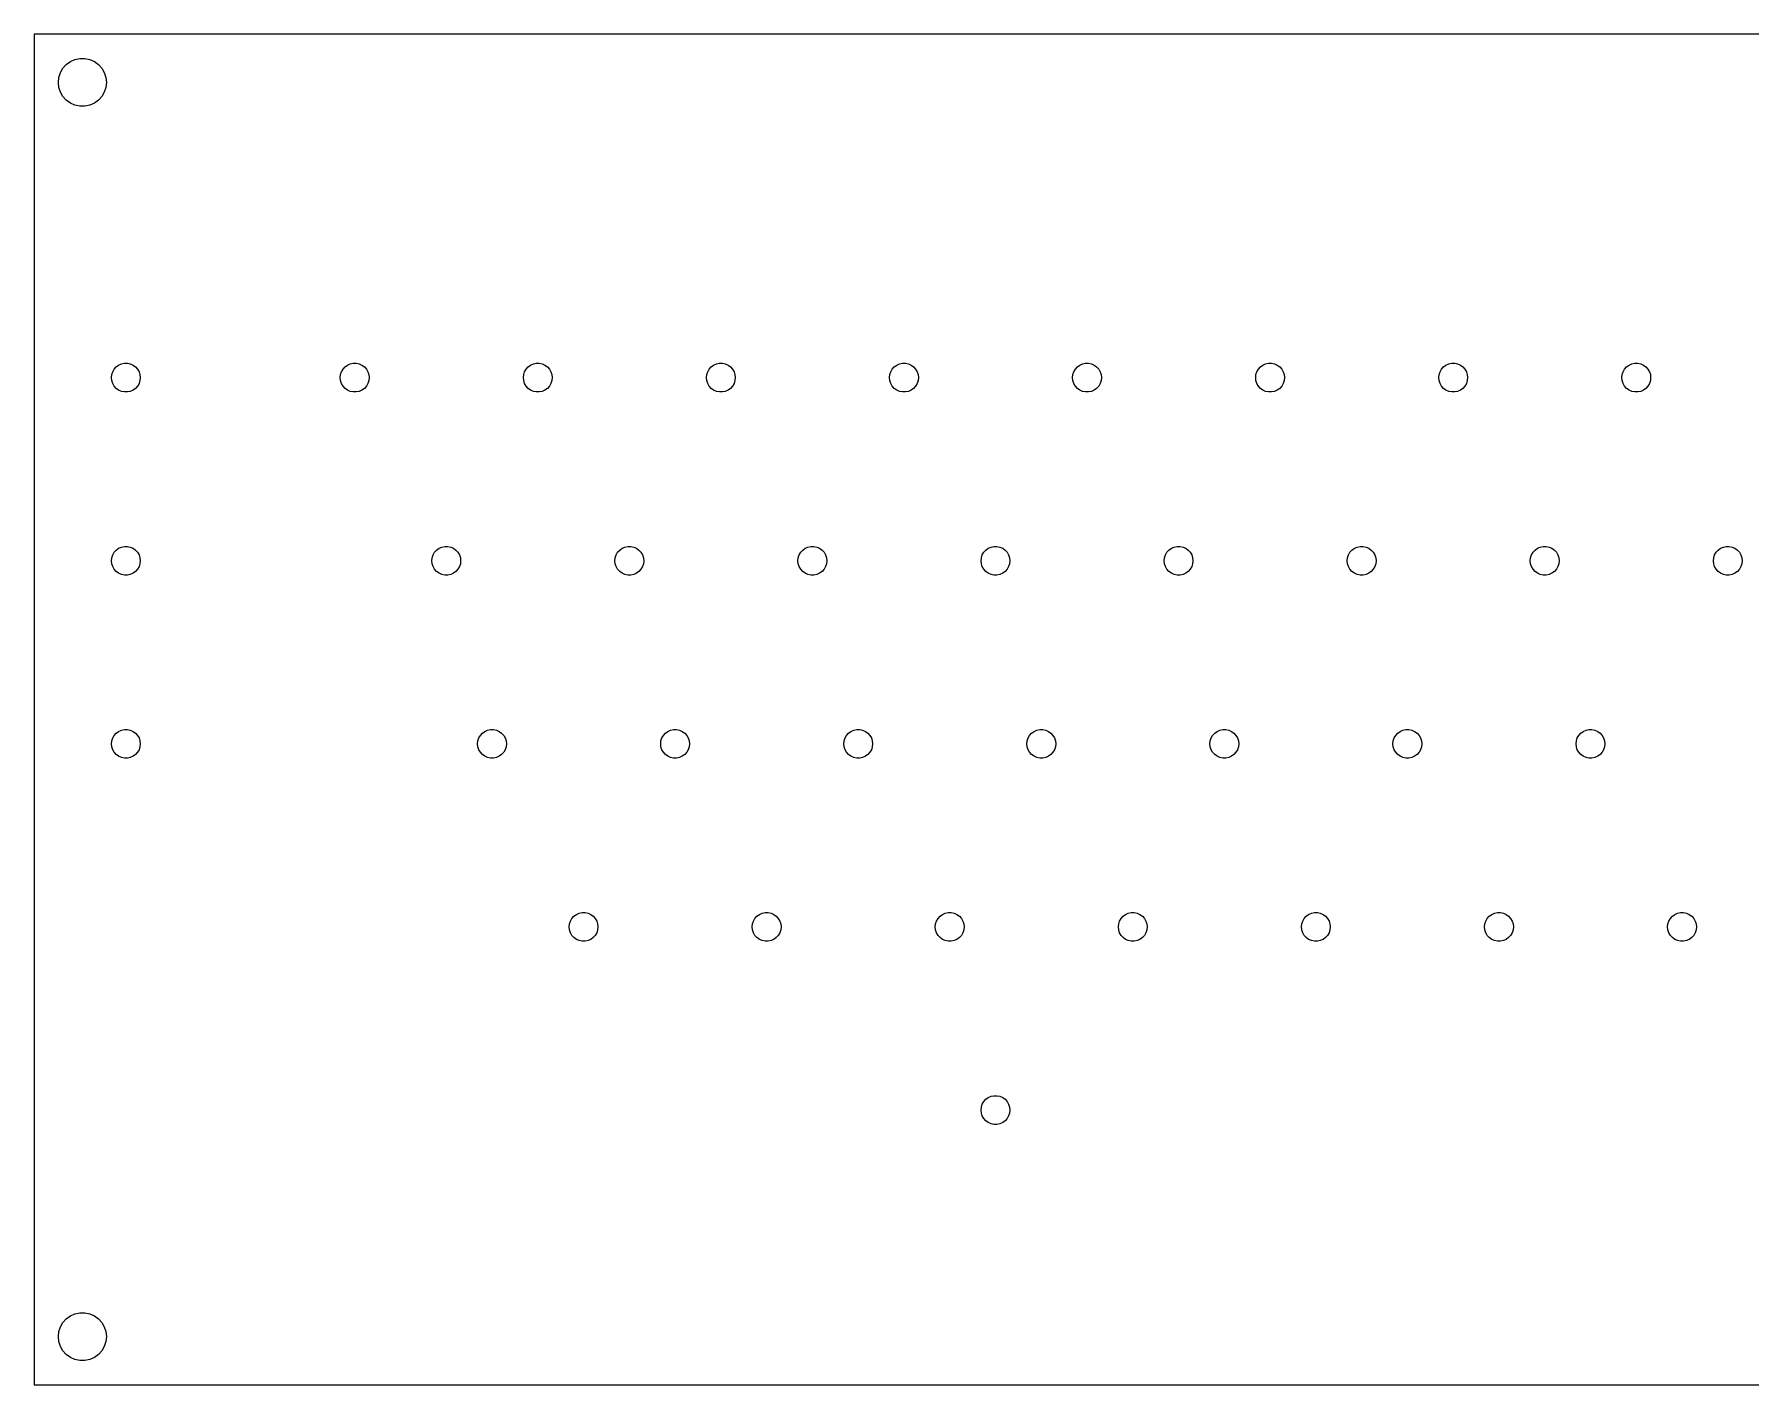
# Model space of a CAD drawing. Header units: metres. Extents: x 0 to 357, y 0 to 140.
# Drawn here: x 0 to 178.6, y 0 to 140.5 of the extents above; entities that cross this region are included whole.
import ezdxf

# ---------------------------------------------------------------- set-up
doc = ezdxf.new("R2010")
doc.units = ezdxf.units.M

msp = doc.modelspace()

# ---------------------------------------------------------------- linework, layer by layer
for p, q in [((357.188, 140.494), (0, 140.494)), ((0, 140.494), (0, 0)), ((3.32713, 137.352), (3.74995, 137.659)), ((3.74995, 137.659), (4.22742, 137.871)), ((4.22742, 137.871), (4.73863, 137.98)), ((4.73863, 137.98), (5.26128, 137.98)), ((5.26128, 137.98), (5.77251, 137.871)), ((5.77251, 137.871), (6.24995, 137.659)), ((6.24995, 137.659), (6.67279, 137.352)), ((2.49995, 135.494), (2.5546, 136.014)), ((2.5546, 136.014), (2.71609, 136.511)), ((2.71609, 136.511), (2.97742, 136.963)), ((2.97742, 136.963), (3.32713, 137.352)), ((6.67279, 137.352), (7.02251, 136.963)), ((7.02251, 136.963), (7.28383, 136.511)), ((7.28383, 136.511), (7.44533, 136.014)), ((7.44533, 136.014), (7.49995, 135.494)), ((2.5546, 134.974), (2.49995, 135.494)), ((2.71609, 134.477), (2.5546, 134.974)), ((2.97742, 134.024), (2.71609, 134.477)), ((3.32713, 133.636), (2.97742, 134.024)), ((7.02251, 134.024), (6.67279, 133.636)), ((7.28383, 134.477), (7.02251, 134.024)), ((7.44533, 134.974), (7.28383, 134.477)), ((7.49995, 135.494), (7.44533, 134.974)), ((3.74995, 133.329), (3.32713, 133.636)), ((4.22742, 133.116), (3.74995, 133.329)), ((4.73863, 133.007), (4.22742, 133.116)), ((5.26128, 133.007), (4.73863, 133.007)), ((5.77251, 133.116), (5.26128, 133.007)), ((6.24995, 133.329), (5.77251, 133.116)), ((6.67279, 133.636), (6.24995, 133.329)), ((8.05774, 105.087), (8.15465, 105.385)), ((8.15465, 105.385), (8.31143, 105.657)), ((8.31143, 105.657), (8.52126, 105.89)), ((8.52126, 105.89), (8.77496, 106.074)), ((8.77496, 106.074), (9.06143, 106.202)), ((9.06143, 106.202), (9.36816, 106.267)), ((9.36816, 106.267), (9.68175, 106.267)), ((9.68175, 106.267), (9.98848, 106.202)), ((9.98848, 106.202), (10.275, 106.074)), ((10.275, 106.074), (10.5287, 105.89)), ((10.5287, 105.89), (10.7385, 105.657)), ((10.7385, 105.657), (10.8953, 105.385)), ((10.8953, 105.385), (10.9922, 105.087)), ((31.8702, 105.087), (31.9671, 105.385)), ((31.9671, 105.385), (32.1239, 105.657)), ((32.1239, 105.657), (32.3338, 105.89)), ((32.3338, 105.89), (32.5875, 106.074)), ((32.5875, 106.074), (32.8739, 106.202)), ((32.8739, 106.202), (33.1807, 106.267)), ((33.1807, 106.267), (33.4942, 106.267)), ((33.4942, 106.267), (33.801, 106.202)), ((33.801, 106.202), (34.0875, 106.074)), ((34.0875, 106.074), (34.3412, 105.89)), ((34.3412, 105.89), (34.551, 105.657)), ((34.551, 105.657), (34.7078, 105.385)), ((34.7078, 105.385), (34.8047, 105.087)), ((50.9202, 105.087), (51.0171, 105.385)), ((51.0171, 105.385), (51.1739, 105.657)), ((51.1739, 105.657), (51.3838, 105.89)), ((51.3838, 105.89), (51.6375, 106.074)), ((51.6375, 106.074), (51.9239, 106.202)), ((51.9239, 106.202), (52.2307, 106.267)), ((52.2307, 106.267), (52.5443, 106.267)), ((52.5443, 106.267), (52.851, 106.202)), ((52.851, 106.202), (53.1375, 106.074)), ((53.1375, 106.074), (53.3912, 105.89)), ((53.3912, 105.89), (53.601, 105.657)), ((53.601, 105.657), (53.7578, 105.385)), ((53.7578, 105.385), (53.8547, 105.087)), ((69.9702, 105.087), (70.0671, 105.385)), ((70.0671, 105.385), (70.2239, 105.657)), ((70.2239, 105.657), (70.4338, 105.89)), ((70.4338, 105.89), (70.6875, 106.074)), ((70.6875, 106.074), (70.9739, 106.202)), ((70.9739, 106.202), (71.2807, 106.267)), ((71.2807, 106.267), (71.5943, 106.267)), ((71.5943, 106.267), (71.901, 106.202)), ((71.901, 106.202), (72.1875, 106.074)), ((72.1875, 106.074), (72.4412, 105.89)), ((72.4412, 105.89), (72.651, 105.657)), ((72.651, 105.657), (72.8078, 105.385)), ((72.8078, 105.385), (72.9047, 105.087)), ((89.0202, 105.087), (89.1171, 105.385)), ((89.1171, 105.385), (89.2739, 105.657)), ((89.2739, 105.657), (89.4838, 105.89)), ((89.4838, 105.89), (89.7375, 106.074)), ((89.7375, 106.074), (90.0239, 106.202)), ((90.0239, 106.202), (90.3307, 106.267)), ((90.3307, 106.267), (90.6443, 106.267)), ((90.6443, 106.267), (90.951, 106.202)), ((90.951, 106.202), (91.2375, 106.074)), ((91.2375, 106.074), (91.4911, 105.89)), ((91.4911, 105.89), (91.701, 105.657)), ((91.701, 105.657), (91.8578, 105.385)), ((91.8578, 105.385), (91.9547, 105.087)), ((108.07, 105.087), (108.167, 105.385)), ((108.167, 105.385), (108.324, 105.657)), ((108.324, 105.657), (108.534, 105.89)), ((108.534, 105.89), (108.787, 106.074)), ((108.787, 106.074), (109.074, 106.202)), ((109.074, 106.202), (109.381, 106.267)), ((109.381, 106.267), (109.694, 106.267)), ((109.694, 106.267), (110.001, 106.202)), ((110.001, 106.202), (110.287, 106.074)), ((110.287, 106.074), (110.541, 105.89)), ((110.541, 105.89), (110.751, 105.657)), ((110.751, 105.657), (110.908, 105.385)), ((110.908, 105.385), (111.005, 105.087)), ((127.12, 105.087), (127.217, 105.385)), ((127.217, 105.385), (127.374, 105.657)), ((127.374, 105.657), (127.584, 105.89)), ((127.584, 105.89), (127.837, 106.074)), ((127.837, 106.074), (128.124, 106.202)), ((128.124, 106.202), (128.431, 106.267)), ((128.431, 106.267), (128.744, 106.267)), ((128.744, 106.267), (129.051, 106.202)), ((129.051, 106.202), (129.337, 106.074)), ((129.337, 106.074), (129.591, 105.89)), ((129.591, 105.89), (129.801, 105.657)), ((129.801, 105.657), (129.958, 105.385)), ((129.958, 105.385), (130.055, 105.087)), ((146.17, 105.087), (146.267, 105.385)), ((146.267, 105.385), (146.424, 105.657)), ((146.424, 105.657), (146.634, 105.89)), ((146.634, 105.89), (146.887, 106.074)), ((146.887, 106.074), (147.174, 106.202)), ((147.174, 106.202), (147.481, 106.267)), ((147.481, 106.267), (147.794, 106.267)), ((147.794, 106.267), (148.101, 106.202)), ((148.101, 106.202), (148.387, 106.074)), ((148.387, 106.074), (148.641, 105.89)), ((148.641, 105.89), (148.851, 105.657)), ((148.851, 105.657), (149.008, 105.385)), ((149.008, 105.385), (149.105, 105.087)), ((165.22, 105.087), (165.317, 105.385)), ((165.317, 105.385), (165.474, 105.657)), ((165.474, 105.657), (165.684, 105.89)), ((165.684, 105.89), (165.937, 106.074)), ((165.937, 106.074), (166.224, 106.202)), ((166.224, 106.202), (166.531, 106.267)), ((166.531, 106.267), (166.844, 106.267)), ((166.844, 106.267), (167.151, 106.202)), ((167.151, 106.202), (167.437, 106.074)), ((167.437, 106.074), (167.691, 105.89)), ((167.691, 105.89), (167.901, 105.657)), ((167.901, 105.657), (168.058, 105.385)), ((168.058, 105.385), (168.155, 105.087)), ((8.02496, 104.775), (8.05774, 105.087)), ((8.05774, 104.463), (8.02496, 104.775)), ((8.15465, 104.165), (8.05774, 104.463)), ((8.31143, 103.893), (8.15465, 104.165)), ((8.52126, 103.66), (8.31143, 103.893)), ((8.77496, 103.476), (8.52126, 103.66)), ((10.5287, 103.66), (10.275, 103.476)), ((10.7385, 103.893), (10.5287, 103.66)), ((10.8953, 104.165), (10.7385, 103.893)), ((10.9922, 104.463), (10.8953, 104.165)), ((10.9922, 105.087), (11.025, 104.775)), ((11.025, 104.775), (10.9922, 104.463)), ((31.8375, 104.775), (31.8702, 105.087)), ((31.8702, 104.463), (31.8375, 104.775)), ((31.9671, 104.165), (31.8702, 104.463)), ((32.1239, 103.893), (31.9671, 104.165)), ((32.3338, 103.66), (32.1239, 103.893)), ((32.5875, 103.476), (32.3338, 103.66)), ((34.3412, 103.66), (34.0875, 103.476)), ((34.551, 103.893), (34.3412, 103.66)), ((34.7078, 104.165), (34.551, 103.893)), ((34.8047, 104.463), (34.7078, 104.165)), ((34.8047, 105.087), (34.8375, 104.775)), ((34.8375, 104.775), (34.8047, 104.463)), ((50.8875, 104.775), (50.9202, 105.087)), ((50.9202, 104.463), (50.8875, 104.775)), ((51.0171, 104.165), (50.9202, 104.463)), ((51.1739, 103.893), (51.0171, 104.165)), ((51.3838, 103.66), (51.1739, 103.893)), ((51.6375, 103.476), (51.3838, 103.66)), ((53.3912, 103.66), (53.1375, 103.476)), ((53.601, 103.893), (53.3912, 103.66)), ((53.7578, 104.165), (53.601, 103.893)), ((53.8547, 104.463), (53.7578, 104.165)), ((53.8547, 105.087), (53.8875, 104.775)), ((53.8875, 104.775), (53.8547, 104.463)), ((69.9375, 104.775), (69.9702, 105.087)), ((69.9702, 104.463), (69.9375, 104.775)), ((70.0671, 104.165), (69.9702, 104.463)), ((70.2239, 103.893), (70.0671, 104.165)), ((70.4338, 103.66), (70.2239, 103.893)), ((70.6875, 103.476), (70.4338, 103.66)), ((72.4412, 103.66), (72.1875, 103.476)), ((72.651, 103.893), (72.4412, 103.66)), ((72.8078, 104.165), (72.651, 103.893)), ((72.9047, 104.463), (72.8078, 104.165)), ((72.9047, 105.087), (72.9375, 104.775)), ((72.9375, 104.775), (72.9047, 104.463)), ((88.9875, 104.775), (89.0202, 105.087)), ((89.0202, 104.463), (88.9875, 104.775)), ((89.1171, 104.165), (89.0202, 104.463)), ((89.2739, 103.893), (89.1171, 104.165)), ((89.4838, 103.66), (89.2739, 103.893)), ((89.7375, 103.476), (89.4838, 103.66)), ((91.4911, 103.66), (91.2375, 103.476)), ((91.701, 103.893), (91.4911, 103.66)), ((91.8578, 104.165), (91.701, 103.893)), ((91.9547, 104.463), (91.8578, 104.165)), ((91.9547, 105.087), (91.9875, 104.775)), ((91.9875, 104.775), (91.9547, 104.463)), ((108.037, 104.775), (108.07, 105.087)), ((108.07, 104.463), (108.037, 104.775)), ((108.167, 104.165), (108.07, 104.463)), ((108.324, 103.893), (108.167, 104.165)), ((108.534, 103.66), (108.324, 103.893)), ((108.787, 103.476), (108.534, 103.66)), ((110.541, 103.66), (110.287, 103.476)), ((110.751, 103.893), (110.541, 103.66)), ((110.908, 104.165), (110.751, 103.893)), ((111.005, 104.463), (110.908, 104.165)), ((111.005, 105.087), (111.037, 104.775)), ((111.037, 104.775), (111.005, 104.463)), ((127.087, 104.775), (127.12, 105.087)), ((127.12, 104.463), (127.087, 104.775)), ((127.217, 104.165), (127.12, 104.463)), ((127.374, 103.893), (127.217, 104.165)), ((127.584, 103.66), (127.374, 103.893)), ((127.837, 103.476), (127.584, 103.66)), ((129.591, 103.66), (129.337, 103.476)), ((129.801, 103.893), (129.591, 103.66)), ((129.958, 104.165), (129.801, 103.893)), ((130.055, 104.463), (129.958, 104.165)), ((130.055, 105.087), (130.087, 104.775)), ((130.087, 104.775), (130.055, 104.463)), ((146.137, 104.775), (146.17, 105.087)), ((146.17, 104.463), (146.137, 104.775)), ((146.267, 104.165), (146.17, 104.463)), ((146.424, 103.893), (146.267, 104.165)), ((146.634, 103.66), (146.424, 103.893)), ((146.887, 103.476), (146.634, 103.66)), ((148.641, 103.66), (148.387, 103.476)), ((148.851, 103.893), (148.641, 103.66)), ((149.008, 104.165), (148.851, 103.893)), ((149.105, 104.463), (149.008, 104.165)), ((149.105, 105.087), (149.137, 104.775)), ((149.137, 104.775), (149.105, 104.463)), ((165.187, 104.775), (165.22, 105.087)), ((165.22, 104.463), (165.187, 104.775)), ((165.317, 104.165), (165.22, 104.463)), ((165.474, 103.893), (165.317, 104.165)), ((165.684, 103.66), (165.474, 103.893)), ((165.937, 103.476), (165.684, 103.66)), ((167.691, 103.66), (167.437, 103.476)), ((167.901, 103.893), (167.691, 103.66)), ((168.058, 104.165), (167.901, 103.893)), ((168.155, 104.463), (168.058, 104.165)), ((168.155, 105.087), (168.187, 104.775)), ((168.187, 104.775), (168.155, 104.463)), ((9.06143, 103.348), (8.77496, 103.476)), ((9.36816, 103.283), (9.06143, 103.348)), ((9.68175, 103.283), (9.36816, 103.283)), ((9.98848, 103.348), (9.68175, 103.283)), ((10.275, 103.476), (9.98848, 103.348)), ((32.8739, 103.348), (32.5875, 103.476)), ((33.1807, 103.283), (32.8739, 103.348)), ((33.4942, 103.283), (33.1807, 103.283)), ((33.801, 103.348), (33.4942, 103.283)), ((34.0875, 103.476), (33.801, 103.348)), ((51.9239, 103.348), (51.6375, 103.476)), ((52.2307, 103.283), (51.9239, 103.348)), ((52.5443, 103.283), (52.2307, 103.283)), ((52.851, 103.348), (52.5443, 103.283)), ((53.1375, 103.476), (52.851, 103.348)), ((70.9739, 103.348), (70.6875, 103.476)), ((71.2807, 103.283), (70.9739, 103.348)), ((71.5943, 103.283), (71.2807, 103.283)), ((71.901, 103.348), (71.5943, 103.283)), ((72.1875, 103.476), (71.901, 103.348)), ((90.0239, 103.348), (89.7375, 103.476)), ((90.3307, 103.283), (90.0239, 103.348)), ((90.6443, 103.283), (90.3307, 103.283)), ((90.951, 103.348), (90.6443, 103.283)), ((91.2375, 103.476), (90.951, 103.348)), ((109.074, 103.348), (108.787, 103.476)), ((109.381, 103.283), (109.074, 103.348)), ((109.694, 103.283), (109.381, 103.283)), ((110.001, 103.348), (109.694, 103.283)), ((110.287, 103.476), (110.001, 103.348)), ((128.124, 103.348), (127.837, 103.476)), ((128.431, 103.283), (128.124, 103.348)), ((128.744, 103.283), (128.431, 103.283)), ((129.051, 103.348), (128.744, 103.283)), ((129.337, 103.476), (129.051, 103.348)), ((147.174, 103.348), (146.887, 103.476)), ((147.481, 103.283), (147.174, 103.348)), ((147.794, 103.283), (147.481, 103.283)), ((148.101, 103.348), (147.794, 103.283)), ((148.387, 103.476), (148.101, 103.348)), ((166.224, 103.348), (165.937, 103.476)), ((166.531, 103.283), (166.224, 103.348)), ((166.844, 103.283), (166.531, 103.283)), ((167.151, 103.348), (166.844, 103.283)), ((167.437, 103.476), (167.151, 103.348)), ((8.02496, 85.725), (8.05774, 86.0368)), ((8.05774, 85.4131), (8.02496, 85.725)), ((8.05774, 86.0368), (8.15465, 86.3351)), ((8.15465, 86.3351), (8.31143, 86.6066)), ((8.31143, 86.6066), (8.52126, 86.8397)), ((8.52126, 86.8397), (8.77496, 87.024)), ((8.77496, 87.024), (9.06143, 87.1516)), ((9.06143, 87.1516), (9.36816, 87.2168)), ((9.36816, 87.2168), (9.68175, 87.2168)), ((9.68175, 87.2168), (9.98848, 87.1516)), ((9.98848, 87.1516), (10.275, 87.024)), ((10.275, 87.024), (10.5287, 86.8397)), ((10.5287, 86.8397), (10.7385, 86.6066)), ((10.7385, 86.6066), (10.8953, 86.3351)), ((10.8953, 86.3351), (10.9922, 86.0368)), ((10.9922, 86.0368), (11.025, 85.725)), ((11.025, 85.725), (10.9922, 85.4131)), ((41.3625, 85.725), (41.3952, 86.0368)), ((41.3952, 85.4131), (41.3625, 85.725)), ((41.3952, 86.0368), (41.4921, 86.3351)), ((41.4921, 86.3351), (41.6489, 86.6066)), ((41.6489, 86.6066), (41.8588, 86.8397)), ((41.8588, 86.8397), (42.1125, 87.024)), ((42.1125, 87.024), (42.3989, 87.1516)), ((42.3989, 87.1516), (42.7057, 87.2168)), ((42.7057, 87.2168), (43.0193, 87.2168)), ((43.0193, 87.2168), (43.326, 87.1516)), ((43.326, 87.1516), (43.6125, 87.024)), ((43.6125, 87.024), (43.8661, 86.8397)), ((43.8661, 86.8397), (44.076, 86.6066)), ((44.076, 86.6066), (44.2328, 86.3351)), ((44.2328, 86.3351), (44.3297, 86.0368)), ((44.3297, 86.0368), (44.3625, 85.725)), ((44.3625, 85.725), (44.3297, 85.4131)), ((60.4125, 85.725), (60.4452, 86.0368)), ((60.4452, 85.4131), (60.4125, 85.725)), ((60.4452, 86.0368), (60.5421, 86.3351)), ((60.5421, 86.3351), (60.6989, 86.6066)), ((60.6989, 86.6066), (60.9088, 86.8397)), ((60.9088, 86.8397), (61.1625, 87.024)), ((61.1625, 87.024), (61.4489, 87.1516)), ((61.4489, 87.1516), (61.7557, 87.2168)), ((61.7557, 87.2168), (62.0692, 87.2168)), ((62.0692, 87.2168), (62.376, 87.1516)), ((62.376, 87.1516), (62.6625, 87.024)), ((62.6625, 87.024), (62.9162, 86.8397)), ((62.9162, 86.8397), (63.126, 86.6066)), ((63.126, 86.6066), (63.2828, 86.3351)), ((63.2828, 86.3351), (63.3797, 86.0368)), ((63.3797, 86.0368), (63.4125, 85.725)), ((63.4125, 85.725), (63.3797, 85.4131)), ((79.4625, 85.725), (79.4952, 86.0368)), ((79.4952, 85.4131), (79.4625, 85.725)), ((79.4952, 86.0368), (79.5921, 86.3351)), ((79.5921, 86.3351), (79.7489, 86.6066)), ((79.7489, 86.6066), (79.9588, 86.8397)), ((79.9588, 86.8397), (80.2125, 87.024)), ((80.2125, 87.024), (80.4989, 87.1516)), ((80.4989, 87.1516), (80.8057, 87.2168)), ((80.8057, 87.2168), (81.1192, 87.2168)), ((81.1192, 87.2168), (81.426, 87.1516)), ((81.426, 87.1516), (81.7125, 87.024)), ((81.7125, 87.024), (81.9662, 86.8397)), ((81.9662, 86.8397), (82.176, 86.6066)), ((82.176, 86.6066), (82.3328, 86.3351)), ((82.3328, 86.3351), (82.4297, 86.0368)), ((82.4297, 86.0368), (82.4625, 85.725)), ((82.4625, 85.725), (82.4297, 85.4131)), ((98.5125, 85.725), (98.5452, 86.0368)), ((98.5452, 85.4131), (98.5125, 85.725)), ((98.5452, 86.0368), (98.6421, 86.3351)), ((98.6421, 86.3351), (98.7989, 86.6066)), ((98.7989, 86.6066), (99.0088, 86.8397)), ((99.0088, 86.8397), (99.2625, 87.024)), ((99.2625, 87.024), (99.5489, 87.1516)), ((99.5489, 87.1516), (99.8557, 87.2168)), ((99.8557, 87.2168), (100.169, 87.2168)), ((100.169, 87.2168), (100.476, 87.1516)), ((100.476, 87.1516), (100.762, 87.024)), ((100.762, 87.024), (101.016, 86.8397)), ((101.016, 86.8397), (101.226, 86.6066)), ((101.226, 86.6066), (101.383, 86.3351)), ((101.383, 86.3351), (101.48, 86.0368)), ((101.48, 86.0368), (101.512, 85.725)), ((101.512, 85.725), (101.48, 85.4131)), ((117.562, 85.725), (117.595, 86.0368)), ((117.595, 85.4131), (117.562, 85.725)), ((117.595, 86.0368), (117.692, 86.3351)), ((117.692, 86.3351), (117.849, 86.6066)), ((117.849, 86.6066), (118.059, 86.8397)), ((118.059, 86.8397), (118.312, 87.024)), ((118.312, 87.024), (118.599, 87.1516)), ((118.599, 87.1516), (118.906, 87.2168)), ((118.906, 87.2168), (119.219, 87.2168)), ((119.219, 87.2168), (119.526, 87.1516)), ((119.526, 87.1516), (119.812, 87.024)), ((119.812, 87.024), (120.066, 86.8397)), ((120.066, 86.8397), (120.276, 86.6066)), ((120.276, 86.6066), (120.433, 86.3351)), ((120.433, 86.3351), (120.53, 86.0368)), ((120.53, 86.0368), (120.562, 85.725)), ((120.562, 85.725), (120.53, 85.4131)), ((136.612, 85.725), (136.645, 86.0368)), ((136.645, 85.4131), (136.612, 85.725)), ((136.645, 86.0368), (136.742, 86.3351)), ((136.742, 86.3351), (136.899, 86.6066)), ((136.899, 86.6066), (137.109, 86.8397)), ((137.109, 86.8397), (137.362, 87.024)), ((137.362, 87.024), (137.649, 87.1516)), ((137.649, 87.1516), (137.956, 87.2168)), ((137.956, 87.2168), (138.269, 87.2168)), ((138.269, 87.2168), (138.576, 87.1516)), ((138.576, 87.1516), (138.862, 87.024)), ((138.862, 87.024), (139.116, 86.8397)), ((139.116, 86.8397), (139.326, 86.6066)), ((139.326, 86.6066), (139.483, 86.3351)), ((139.483, 86.3351), (139.58, 86.0368)), ((139.58, 86.0368), (139.612, 85.725)), ((139.612, 85.725), (139.58, 85.4131)), ((155.662, 85.725), (155.695, 86.0368)), ((155.695, 85.4131), (155.662, 85.725)), ((155.695, 86.0368), (155.792, 86.3351)), ((155.792, 86.3351), (155.949, 86.6066)), ((155.949, 86.6066), (156.159, 86.8397)), ((156.159, 86.8397), (156.412, 87.024)), ((156.412, 87.024), (156.699, 87.1516)), ((156.699, 87.1516), (157.006, 87.2168)), ((157.006, 87.2168), (157.319, 87.2168)), ((157.319, 87.2168), (157.626, 87.1516)), ((157.626, 87.1516), (157.912, 87.024)), ((157.912, 87.024), (158.166, 86.8397)), ((158.166, 86.8397), (158.376, 86.6066)), ((158.376, 86.6066), (158.533, 86.3351)), ((158.533, 86.3351), (158.63, 86.0368)), ((158.63, 86.0368), (158.662, 85.725)), ((158.662, 85.725), (158.63, 85.4131)), ((174.712, 85.725), (174.745, 86.0368)), ((174.745, 85.4131), (174.712, 85.725)), ((174.745, 86.0368), (174.842, 86.3351)), ((174.842, 86.3351), (174.999, 86.6066)), ((174.999, 86.6066), (175.209, 86.8397)), ((175.209, 86.8397), (175.462, 87.024)), ((175.462, 87.024), (175.749, 87.1516)), ((175.749, 87.1516), (176.056, 87.2168)), ((176.056, 87.2168), (176.369, 87.2168)), ((176.369, 87.2168), (176.676, 87.1516)), ((176.676, 87.1516), (176.962, 87.024)), ((176.962, 87.024), (177.216, 86.8397)), ((177.216, 86.8397), (177.426, 86.6066)), ((177.426, 86.6066), (177.583, 86.3351)), ((177.583, 86.3351), (177.68, 86.0368)), ((177.68, 86.0368), (177.712, 85.725)), ((177.712, 85.725), (177.68, 85.4131)), ((8.15465, 85.1149), (8.05774, 85.4131)), ((8.31143, 84.8433), (8.15465, 85.1149)), ((8.52126, 84.6103), (8.31143, 84.8433)), ((8.77496, 84.4259), (8.52126, 84.6103)), ((9.06143, 84.2984), (8.77496, 84.4259)), ((9.36816, 84.2332), (9.06143, 84.2984)), ((9.68175, 84.2332), (9.36816, 84.2332)), ((9.98848, 84.2984), (9.68175, 84.2332)), ((10.275, 84.4259), (9.98848, 84.2984)), ((10.5287, 84.6103), (10.275, 84.4259)), ((10.7385, 84.8433), (10.5287, 84.6103)), ((10.8953, 85.1149), (10.7385, 84.8433)), ((10.9922, 85.4131), (10.8953, 85.1149)), ((41.4921, 85.1149), (41.3952, 85.4131)), ((41.6489, 84.8433), (41.4921, 85.1149)), ((41.8588, 84.6103), (41.6489, 84.8433)), ((42.1125, 84.4259), (41.8588, 84.6103)), ((42.3989, 84.2984), (42.1125, 84.4259)), ((42.7057, 84.2332), (42.3989, 84.2984)), ((43.0193, 84.2332), (42.7057, 84.2332)), ((43.326, 84.2984), (43.0193, 84.2332)), ((43.6125, 84.4259), (43.326, 84.2984)), ((43.8661, 84.6103), (43.6125, 84.4259)), ((44.076, 84.8433), (43.8661, 84.6103)), ((44.2328, 85.1149), (44.076, 84.8433)), ((44.3297, 85.4131), (44.2328, 85.1149)), ((60.5421, 85.1149), (60.4452, 85.4131)), ((60.6989, 84.8433), (60.5421, 85.1149)), ((60.9088, 84.6103), (60.6989, 84.8433)), ((61.1625, 84.4259), (60.9088, 84.6103)), ((61.4489, 84.2984), (61.1625, 84.4259)), ((61.7557, 84.2332), (61.4489, 84.2984)), ((62.0692, 84.2332), (61.7557, 84.2332)), ((62.376, 84.2984), (62.0692, 84.2332)), ((62.6625, 84.4259), (62.376, 84.2984)), ((62.9162, 84.6103), (62.6625, 84.4259)), ((63.126, 84.8433), (62.9162, 84.6103)), ((63.2828, 85.1149), (63.126, 84.8433)), ((63.3797, 85.4131), (63.2828, 85.1149)), ((79.5921, 85.1149), (79.4952, 85.4131)), ((79.7489, 84.8433), (79.5921, 85.1149)), ((79.9588, 84.6103), (79.7489, 84.8433)), ((80.2125, 84.4259), (79.9588, 84.6103)), ((80.4989, 84.2984), (80.2125, 84.4259)), ((80.8057, 84.2332), (80.4989, 84.2984)), ((81.1192, 84.2332), (80.8057, 84.2332)), ((81.426, 84.2984), (81.1192, 84.2332)), ((81.7125, 84.4259), (81.426, 84.2984)), ((81.9662, 84.6103), (81.7125, 84.4259)), ((82.176, 84.8433), (81.9662, 84.6103)), ((82.3328, 85.1149), (82.176, 84.8433)), ((82.4297, 85.4131), (82.3328, 85.1149)), ((98.6421, 85.1149), (98.5452, 85.4131)), ((98.7989, 84.8433), (98.6421, 85.1149)), ((99.0088, 84.6103), (98.7989, 84.8433)), ((99.2625, 84.4259), (99.0088, 84.6103)), ((99.5489, 84.2984), (99.2625, 84.4259)), ((99.8557, 84.2332), (99.5489, 84.2984)), ((100.169, 84.2332), (99.8557, 84.2332)), ((100.476, 84.2984), (100.169, 84.2332)), ((100.762, 84.4259), (100.476, 84.2984)), ((101.016, 84.6103), (100.762, 84.4259)), ((101.226, 84.8433), (101.016, 84.6103)), ((101.383, 85.1149), (101.226, 84.8433)), ((101.48, 85.4131), (101.383, 85.1149)), ((117.692, 85.1149), (117.595, 85.4131)), ((117.849, 84.8433), (117.692, 85.1149)), ((118.059, 84.6103), (117.849, 84.8433)), ((118.312, 84.4259), (118.059, 84.6103)), ((118.599, 84.2984), (118.312, 84.4259)), ((118.906, 84.2332), (118.599, 84.2984)), ((119.219, 84.2332), (118.906, 84.2332)), ((119.526, 84.2984), (119.219, 84.2332)), ((119.812, 84.4259), (119.526, 84.2984)), ((120.066, 84.6103), (119.812, 84.4259)), ((120.276, 84.8433), (120.066, 84.6103)), ((120.433, 85.1149), (120.276, 84.8433)), ((120.53, 85.4131), (120.433, 85.1149)), ((136.742, 85.1149), (136.645, 85.4131)), ((136.899, 84.8433), (136.742, 85.1149)), ((137.109, 84.6103), (136.899, 84.8433)), ((137.362, 84.4259), (137.109, 84.6103)), ((137.649, 84.2984), (137.362, 84.4259)), ((137.956, 84.2332), (137.649, 84.2984)), ((138.269, 84.2332), (137.956, 84.2332)), ((138.576, 84.2984), (138.269, 84.2332)), ((138.862, 84.4259), (138.576, 84.2984)), ((139.116, 84.6103), (138.862, 84.4259)), ((139.326, 84.8433), (139.116, 84.6103)), ((139.483, 85.1149), (139.326, 84.8433)), ((139.58, 85.4131), (139.483, 85.1149)), ((155.792, 85.1149), (155.695, 85.4131)), ((155.949, 84.8433), (155.792, 85.1149)), ((156.159, 84.6103), (155.949, 84.8433)), ((156.412, 84.4259), (156.159, 84.6103)), ((156.699, 84.2984), (156.412, 84.4259)), ((157.006, 84.2332), (156.699, 84.2984)), ((157.319, 84.2332), (157.006, 84.2332)), ((157.626, 84.2984), (157.319, 84.2332)), ((157.912, 84.4259), (157.626, 84.2984)), ((158.166, 84.6103), (157.912, 84.4259)), ((158.376, 84.8433), (158.166, 84.6103)), ((158.533, 85.1149), (158.376, 84.8433)), ((158.63, 85.4131), (158.533, 85.1149)), ((174.842, 85.1149), (174.745, 85.4131)), ((174.999, 84.8433), (174.842, 85.1149)), ((175.209, 84.6103), (174.999, 84.8433)), ((175.462, 84.4259), (175.209, 84.6103)), ((175.749, 84.2984), (175.462, 84.4259)), ((176.056, 84.2332), (175.749, 84.2984)), ((176.369, 84.2332), (176.056, 84.2332)), ((176.676, 84.2984), (176.369, 84.2332)), ((176.962, 84.4259), (176.676, 84.2984)), ((177.216, 84.6103), (176.962, 84.4259)), ((177.426, 84.8433), (177.216, 84.6103)), ((177.583, 85.1149), (177.426, 84.8433)), ((177.68, 85.4131), (177.583, 85.1149)), ((8.52126, 67.7897), (8.77496, 67.974)), ((8.77496, 67.974), (9.06143, 68.1016)), ((9.06143, 68.1016), (9.36816, 68.1667)), ((9.36816, 68.1667), (9.68175, 68.1667)), ((9.68175, 68.1667), (9.98848, 68.1016)), ((9.98848, 68.1016), (10.275, 67.974)), ((10.275, 67.974), (10.5287, 67.7897)), ((46.6213, 67.7897), (46.875, 67.974)), ((46.875, 67.974), (47.1614, 68.1016)), ((47.1614, 68.1016), (47.4682, 68.1667)), ((47.4682, 68.1667), (47.7818, 68.1667)), ((47.7818, 68.1667), (48.0885, 68.1016)), ((48.0885, 68.1016), (48.375, 67.974)), ((48.375, 67.974), (48.6287, 67.7897)), ((65.6713, 67.7897), (65.925, 67.974)), ((65.925, 67.974), (66.2114, 68.1016)), ((66.2114, 68.1016), (66.5182, 68.1667)), ((66.5182, 68.1667), (66.8318, 68.1667)), ((66.8318, 68.1667), (67.1385, 68.1016)), ((67.1385, 68.1016), (67.425, 67.974)), ((67.425, 67.974), (67.6786, 67.7897)), ((84.7213, 67.7897), (84.975, 67.974)), ((84.975, 67.974), (85.2614, 68.1016)), ((85.2614, 68.1016), (85.5682, 68.1667)), ((85.5682, 68.1667), (85.8817, 68.1667)), ((85.8817, 68.1667), (86.1885, 68.1016)), ((86.1885, 68.1016), (86.475, 67.974)), ((86.475, 67.974), (86.7287, 67.7897)), ((103.771, 67.7897), (104.025, 67.974)), ((104.025, 67.974), (104.311, 68.1016)), ((104.311, 68.1016), (104.618, 68.1667)), ((104.618, 68.1667), (104.932, 68.1667)), ((104.932, 68.1667), (105.238, 68.1016)), ((105.238, 68.1016), (105.525, 67.974)), ((105.525, 67.974), (105.779, 67.7897)), ((122.821, 67.7897), (123.075, 67.974)), ((123.075, 67.974), (123.361, 68.1016)), ((123.361, 68.1016), (123.668, 68.1667)), ((123.668, 68.1667), (123.982, 68.1667)), ((123.982, 68.1667), (124.288, 68.1016)), ((124.288, 68.1016), (124.575, 67.974)), ((124.575, 67.974), (124.829, 67.7897)), ((141.871, 67.7897), (142.125, 67.974)), ((142.125, 67.974), (142.411, 68.1016)), ((142.411, 68.1016), (142.718, 68.1667)), ((142.718, 68.1667), (143.032, 68.1667)), ((143.032, 68.1667), (143.338, 68.1016)), ((143.338, 68.1016), (143.625, 67.974)), ((143.625, 67.974), (143.879, 67.7897)), ((160.921, 67.7897), (161.175, 67.974)), ((161.175, 67.974), (161.461, 68.1016)), ((161.461, 68.1016), (161.768, 68.1667)), ((161.768, 68.1667), (162.082, 68.1667)), ((162.082, 68.1667), (162.388, 68.1016)), ((162.388, 68.1016), (162.675, 67.974)), ((162.675, 67.974), (162.929, 67.7897)), ((8.02496, 66.675), (8.05774, 66.9868)), ((8.05774, 66.3631), (8.02496, 66.675)), ((8.05774, 66.9868), (8.15465, 67.2851)), ((8.15465, 66.0649), (8.05774, 66.3631)), ((8.15465, 67.2851), (8.31143, 67.5567)), ((8.31143, 67.5567), (8.52126, 67.7897)), ((10.5287, 67.7897), (10.7385, 67.5567)), ((10.7385, 67.5567), (10.8953, 67.2851)), ((10.8953, 67.2851), (10.9922, 66.9868)), ((10.9922, 66.3631), (10.8953, 66.0649)), ((10.9922, 66.9868), (11.025, 66.675)), ((11.025, 66.675), (10.9922, 66.3631)), ((46.125, 66.675), (46.1577, 66.9868)), ((46.1577, 66.3631), (46.125, 66.675)), ((46.1577, 66.9868), (46.2546, 67.2851)), ((46.2546, 66.0649), (46.1577, 66.3631)), ((46.2546, 67.2851), (46.4114, 67.5567)), ((46.4114, 67.5567), (46.6213, 67.7897)), ((48.6287, 67.7897), (48.8385, 67.5567)), ((48.8385, 67.5567), (48.9953, 67.2851)), ((48.9953, 67.2851), (49.0922, 66.9868)), ((49.0922, 66.3631), (48.9953, 66.0649)), ((49.0922, 66.9868), (49.125, 66.675)), ((49.125, 66.675), (49.0922, 66.3631)), ((65.175, 66.675), (65.2077, 66.9868)), ((65.2077, 66.3631), (65.175, 66.675)), ((65.2077, 66.9868), (65.3046, 67.2851)), ((65.3046, 66.0649), (65.2077, 66.3631)), ((65.3046, 67.2851), (65.4614, 67.5567)), ((65.4614, 67.5567), (65.6713, 67.7897)), ((67.6786, 67.7897), (67.8885, 67.5567)), ((67.8885, 67.5567), (68.0453, 67.2851)), ((68.0453, 67.2851), (68.1422, 66.9868)), ((68.1422, 66.3631), (68.0453, 66.0649)), ((68.1422, 66.9868), (68.175, 66.675)), ((68.175, 66.675), (68.1422, 66.3631)), ((84.225, 66.675), (84.2577, 66.9868)), ((84.2577, 66.3631), (84.225, 66.675)), ((84.2577, 66.9868), (84.3546, 67.2851)), ((84.3546, 66.0649), (84.2577, 66.3631)), ((84.3546, 67.2851), (84.5114, 67.5567)), ((84.5114, 67.5567), (84.7213, 67.7897)), ((86.7287, 67.7897), (86.9385, 67.5567)), ((86.9385, 67.5567), (87.0953, 67.2851)), ((87.0953, 67.2851), (87.1922, 66.9868)), ((87.1922, 66.3631), (87.0953, 66.0649)), ((87.1922, 66.9868), (87.225, 66.675)), ((87.225, 66.675), (87.1922, 66.3631)), ((103.275, 66.675), (103.308, 66.9868)), ((103.308, 66.3631), (103.275, 66.675)), ((103.308, 66.9868), (103.405, 67.2851)), ((103.405, 66.0649), (103.308, 66.3631)), ((103.405, 67.2851), (103.561, 67.5567)), ((103.561, 67.5567), (103.771, 67.7897)), ((105.779, 67.7897), (105.988, 67.5567)), ((105.988, 67.5567), (106.145, 67.2851)), ((106.145, 67.2851), (106.242, 66.9868)), ((106.242, 66.3631), (106.145, 66.0649)), ((106.242, 66.9868), (106.275, 66.675)), ((106.275, 66.675), (106.242, 66.3631)), ((122.325, 66.675), (122.358, 66.9868)), ((122.358, 66.3631), (122.325, 66.675)), ((122.358, 66.9868), (122.455, 67.2851)), ((122.455, 66.0649), (122.358, 66.3631)), ((122.455, 67.2851), (122.611, 67.5567)), ((122.611, 67.5567), (122.821, 67.7897)), ((124.829, 67.7897), (125.038, 67.5567)), ((125.038, 67.5567), (125.195, 67.2851)), ((125.195, 67.2851), (125.292, 66.9868)), ((125.292, 66.3631), (125.195, 66.0649)), ((125.292, 66.9868), (125.325, 66.675)), ((125.325, 66.675), (125.292, 66.3631)), ((141.375, 66.675), (141.408, 66.9868)), ((141.408, 66.3631), (141.375, 66.675)), ((141.408, 66.9868), (141.505, 67.2851)), ((141.505, 66.0649), (141.408, 66.3631)), ((141.505, 67.2851), (141.661, 67.5567)), ((141.661, 67.5567), (141.871, 67.7897)), ((143.879, 67.7897), (144.088, 67.5567)), ((144.088, 67.5567), (144.245, 67.2851)), ((144.245, 67.2851), (144.342, 66.9868)), ((144.342, 66.3631), (144.245, 66.0649)), ((144.342, 66.9868), (144.375, 66.675)), ((144.375, 66.675), (144.342, 66.3631)), ((160.425, 66.675), (160.458, 66.9868)), ((160.458, 66.3631), (160.425, 66.675)), ((160.458, 66.9868), (160.555, 67.2851)), ((160.555, 66.0649), (160.458, 66.3631)), ((160.555, 67.2851), (160.711, 67.5567)), ((160.711, 67.5567), (160.921, 67.7897)), ((162.929, 67.7897), (163.138, 67.5567)), ((163.138, 67.5567), (163.295, 67.2851)), ((163.295, 67.2851), (163.392, 66.9868)), ((163.392, 66.3631), (163.295, 66.0649)), ((163.392, 66.9868), (163.425, 66.675)), ((163.425, 66.675), (163.392, 66.3631)), ((8.31143, 65.7933), (8.15465, 66.0649)), ((8.52126, 65.5603), (8.31143, 65.7933)), ((8.77496, 65.3759), (8.52126, 65.5603)), ((9.06143, 65.2484), (8.77496, 65.3759)), ((9.36816, 65.1832), (9.06143, 65.2484)), ((9.68175, 65.1832), (9.36816, 65.1832)), ((9.98848, 65.2484), (9.68175, 65.1832)), ((10.275, 65.3759), (9.98848, 65.2484)), ((10.5287, 65.5603), (10.275, 65.3759)), ((10.7385, 65.7933), (10.5287, 65.5603)), ((10.8953, 66.0649), (10.7385, 65.7933)), ((46.4114, 65.7933), (46.2546, 66.0649)), ((46.6213, 65.5603), (46.4114, 65.7933)), ((46.875, 65.3759), (46.6213, 65.5603)), ((47.1614, 65.2484), (46.875, 65.3759)), ((47.4682, 65.1832), (47.1614, 65.2484)), ((47.7818, 65.1832), (47.4682, 65.1832)), ((48.0885, 65.2484), (47.7818, 65.1832)), ((48.375, 65.3759), (48.0885, 65.2484)), ((48.6287, 65.5603), (48.375, 65.3759)), ((48.8385, 65.7933), (48.6287, 65.5603)), ((48.9953, 66.0649), (48.8385, 65.7933)), ((65.4614, 65.7933), (65.3046, 66.0649)), ((65.6713, 65.5603), (65.4614, 65.7933)), ((65.925, 65.3759), (65.6713, 65.5603)), ((66.2114, 65.2484), (65.925, 65.3759)), ((66.5182, 65.1832), (66.2114, 65.2484)), ((66.8318, 65.1832), (66.5182, 65.1832)), ((67.1385, 65.2484), (66.8318, 65.1832)), ((67.425, 65.3759), (67.1385, 65.2484)), ((67.6786, 65.5603), (67.425, 65.3759)), ((67.8885, 65.7933), (67.6786, 65.5603)), ((68.0453, 66.0649), (67.8885, 65.7933)), ((84.5114, 65.7933), (84.3546, 66.0649)), ((84.7213, 65.5603), (84.5114, 65.7933)), ((84.975, 65.3759), (84.7213, 65.5603)), ((85.2614, 65.2484), (84.975, 65.3759)), ((85.5682, 65.1832), (85.2614, 65.2484)), ((85.8817, 65.1832), (85.5682, 65.1832)), ((86.1885, 65.2484), (85.8817, 65.1832)), ((86.475, 65.3759), (86.1885, 65.2484)), ((86.7287, 65.5603), (86.475, 65.3759)), ((86.9385, 65.7933), (86.7287, 65.5603)), ((87.0953, 66.0649), (86.9385, 65.7933)), ((103.561, 65.7933), (103.405, 66.0649)), ((103.771, 65.5603), (103.561, 65.7933)), ((104.025, 65.3759), (103.771, 65.5603)), ((104.311, 65.2484), (104.025, 65.3759)), ((104.618, 65.1832), (104.311, 65.2484)), ((104.932, 65.1832), (104.618, 65.1832)), ((105.238, 65.2484), (104.932, 65.1832)), ((105.525, 65.3759), (105.238, 65.2484)), ((105.779, 65.5603), (105.525, 65.3759)), ((105.988, 65.7933), (105.779, 65.5603)), ((106.145, 66.0649), (105.988, 65.7933)), ((122.611, 65.7933), (122.455, 66.0649)), ((122.821, 65.5603), (122.611, 65.7933)), ((123.075, 65.3759), (122.821, 65.5603)), ((123.361, 65.2484), (123.075, 65.3759)), ((123.668, 65.1832), (123.361, 65.2484)), ((123.982, 65.1832), (123.668, 65.1832)), ((124.288, 65.2484), (123.982, 65.1832)), ((124.575, 65.3759), (124.288, 65.2484)), ((124.829, 65.5603), (124.575, 65.3759)), ((125.038, 65.7933), (124.829, 65.5603)), ((125.195, 66.0649), (125.038, 65.7933)), ((141.661, 65.7933), (141.505, 66.0649)), ((141.871, 65.5603), (141.661, 65.7933)), ((142.125, 65.3759), (141.871, 65.5603)), ((142.411, 65.2484), (142.125, 65.3759)), ((142.718, 65.1832), (142.411, 65.2484)), ((143.032, 65.1832), (142.718, 65.1832)), ((143.338, 65.2484), (143.032, 65.1832)), ((143.625, 65.3759), (143.338, 65.2484)), ((143.879, 65.5603), (143.625, 65.3759)), ((144.088, 65.7933), (143.879, 65.5603)), ((144.245, 66.0649), (144.088, 65.7933)), ((160.711, 65.7933), (160.555, 66.0649)), ((160.921, 65.5603), (160.711, 65.7933)), ((161.175, 65.3759), (160.921, 65.5603)), ((161.461, 65.2484), (161.175, 65.3759)), ((161.768, 65.1832), (161.461, 65.2484)), ((162.082, 65.1832), (161.768, 65.1832)), ((162.388, 65.2484), (162.082, 65.1832)), ((162.675, 65.3759), (162.388, 65.2484)), ((162.929, 65.5603), (162.675, 65.3759)), ((163.138, 65.7933), (162.929, 65.5603)), ((163.295, 66.0649), (163.138, 65.7933)), ((55.6827, 47.9368), (55.7796, 48.2351)), ((55.7796, 48.2351), (55.9364, 48.5067)), ((55.9364, 48.5067), (56.1463, 48.7397)), ((56.1463, 48.7397), (56.4, 48.924)), ((56.4, 48.924), (56.6864, 49.0516)), ((56.6864, 49.0516), (56.9932, 49.1168)), ((56.9932, 49.1168), (57.3067, 49.1168)), ((57.3067, 49.1168), (57.6135, 49.0516)), ((57.6135, 49.0516), (57.9, 48.924)), ((57.9, 48.924), (58.1537, 48.7397)), ((58.1537, 48.7397), (58.3635, 48.5067)), ((58.3635, 48.5067), (58.5203, 48.2351)), ((58.5203, 48.2351), (58.6172, 47.9368)), ((74.7327, 47.9368), (74.8296, 48.2351)), ((74.8296, 48.2351), (74.9864, 48.5067)), ((74.9864, 48.5067), (75.1963, 48.7397)), ((75.1963, 48.7397), (75.45, 48.924)), ((75.45, 48.924), (75.7364, 49.0516)), ((75.7364, 49.0516), (76.0432, 49.1168)), ((76.0432, 49.1168), (76.3568, 49.1168)), ((76.3568, 49.1168), (76.6635, 49.0516)), ((76.6635, 49.0516), (76.95, 48.924)), ((76.95, 48.924), (77.2037, 48.7397)), ((77.2037, 48.7397), (77.4135, 48.5067)), ((77.4135, 48.5067), (77.5703, 48.2351)), ((77.5703, 48.2351), (77.6672, 47.9368)), ((93.7827, 47.9368), (93.8796, 48.2351)), ((93.8796, 48.2351), (94.0364, 48.5067)), ((94.0364, 48.5067), (94.2463, 48.7397)), ((94.2463, 48.7397), (94.5, 48.924)), ((94.5, 48.924), (94.7864, 49.0516)), ((94.7864, 49.0516), (95.0932, 49.1168)), ((95.0932, 49.1168), (95.4068, 49.1168)), ((95.4068, 49.1168), (95.7135, 49.0516)), ((95.7135, 49.0516), (96, 48.924)), ((96, 48.924), (96.2537, 48.7397)), ((96.2537, 48.7397), (96.4635, 48.5067)), ((96.4635, 48.5067), (96.6203, 48.2351)), ((96.6203, 48.2351), (96.7172, 47.9368)), ((112.833, 47.9368), (112.93, 48.2351)), ((112.93, 48.2351), (113.086, 48.5067)), ((113.086, 48.5067), (113.296, 48.7397)), ((113.296, 48.7397), (113.55, 48.924)), ((113.55, 48.924), (113.836, 49.0516)), ((113.836, 49.0516), (114.143, 49.1168)), ((114.143, 49.1168), (114.457, 49.1168)), ((114.457, 49.1168), (114.763, 49.0516)), ((114.763, 49.0516), (115.05, 48.924)), ((115.05, 48.924), (115.304, 48.7397)), ((115.304, 48.7397), (115.513, 48.5067)), ((115.513, 48.5067), (115.67, 48.2351)), ((115.67, 48.2351), (115.767, 47.9368)), ((131.883, 47.9368), (131.98, 48.2351)), ((131.98, 48.2351), (132.136, 48.5067)), ((132.136, 48.5067), (132.346, 48.7397)), ((132.346, 48.7397), (132.6, 48.924)), ((132.6, 48.924), (132.886, 49.0516)), ((132.886, 49.0516), (133.193, 49.1168)), ((133.193, 49.1168), (133.507, 49.1168)), ((133.507, 49.1168), (133.813, 49.0516)), ((133.813, 49.0516), (134.1, 48.924)), ((134.1, 48.924), (134.354, 48.7397)), ((134.354, 48.7397), (134.563, 48.5067)), ((134.563, 48.5067), (134.72, 48.2351)), ((134.72, 48.2351), (134.817, 47.9368)), ((150.933, 47.9368), (151.03, 48.2351)), ((151.03, 48.2351), (151.186, 48.5067)), ((151.186, 48.5067), (151.396, 48.7397)), ((151.396, 48.7397), (151.65, 48.924)), ((151.65, 48.924), (151.936, 49.0516)), ((151.936, 49.0516), (152.243, 49.1168)), ((152.243, 49.1168), (152.557, 49.1168)), ((152.557, 49.1168), (152.863, 49.0516)), ((152.863, 49.0516), (153.15, 48.924)), ((153.15, 48.924), (153.404, 48.7397)), ((153.404, 48.7397), (153.613, 48.5067)), ((153.613, 48.5067), (153.77, 48.2351)), ((153.77, 48.2351), (153.867, 47.9368)), ((169.983, 47.9368), (170.08, 48.2351)), ((170.08, 48.2351), (170.236, 48.5067)), ((170.236, 48.5067), (170.446, 48.7397)), ((170.446, 48.7397), (170.7, 48.924)), ((170.7, 48.924), (170.986, 49.0516)), ((170.986, 49.0516), (171.293, 49.1168)), ((171.293, 49.1168), (171.607, 49.1168)), ((171.607, 49.1168), (171.913, 49.0516)), ((171.913, 49.0516), (172.2, 48.924)), ((172.2, 48.924), (172.454, 48.7397)), ((172.454, 48.7397), (172.663, 48.5067)), ((172.663, 48.5067), (172.82, 48.2351)), ((172.82, 48.2351), (172.917, 47.9368)), ((55.65, 47.625), (55.6827, 47.9368)), ((55.6827, 47.3131), (55.65, 47.625)), ((55.7796, 47.0149), (55.6827, 47.3131)), ((55.9364, 46.7433), (55.7796, 47.0149)), ((56.1463, 46.5103), (55.9364, 46.7433)), ((56.4, 46.3259), (56.1463, 46.5103)), ((58.1537, 46.5103), (57.9, 46.3259)), ((58.3635, 46.7433), (58.1537, 46.5103)), ((58.5203, 47.0149), (58.3635, 46.7433)), ((58.6172, 47.3131), (58.5203, 47.0149)), ((58.6172, 47.9368), (58.65, 47.625)), ((58.65, 47.625), (58.6172, 47.3131)), ((74.7, 47.625), (74.7327, 47.9368)), ((74.7327, 47.3131), (74.7, 47.625)), ((74.8296, 47.0149), (74.7327, 47.3131)), ((74.9864, 46.7433), (74.8296, 47.0149)), ((75.1963, 46.5103), (74.9864, 46.7433)), ((75.45, 46.3259), (75.1963, 46.5103)), ((77.2037, 46.5103), (76.95, 46.3259)), ((77.4135, 46.7433), (77.2037, 46.5103)), ((77.5703, 47.0149), (77.4135, 46.7433)), ((77.6672, 47.3131), (77.5703, 47.0149)), ((77.6672, 47.9368), (77.7, 47.625)), ((77.7, 47.625), (77.6672, 47.3131)), ((93.75, 47.625), (93.7827, 47.9368)), ((93.7827, 47.3131), (93.75, 47.625)), ((93.8796, 47.0149), (93.7827, 47.3131)), ((94.0364, 46.7433), (93.8796, 47.0149)), ((94.2463, 46.5103), (94.0364, 46.7433)), ((94.5, 46.3259), (94.2463, 46.5103)), ((96.2537, 46.5103), (96, 46.3259)), ((96.4635, 46.7433), (96.2537, 46.5103)), ((96.6203, 47.0149), (96.4635, 46.7433)), ((96.7172, 47.3131), (96.6203, 47.0149)), ((96.7172, 47.9368), (96.75, 47.625)), ((96.75, 47.625), (96.7172, 47.3131)), ((112.8, 47.625), (112.833, 47.9368)), ((112.833, 47.3131), (112.8, 47.625)), ((112.93, 47.0149), (112.833, 47.3131)), ((113.086, 46.7433), (112.93, 47.0149)), ((113.296, 46.5103), (113.086, 46.7433)), ((113.55, 46.3259), (113.296, 46.5103)), ((115.304, 46.5103), (115.05, 46.3259)), ((115.513, 46.7433), (115.304, 46.5103)), ((115.67, 47.0149), (115.513, 46.7433)), ((115.767, 47.3131), (115.67, 47.0149)), ((115.767, 47.9368), (115.8, 47.625)), ((115.8, 47.625), (115.767, 47.3131)), ((131.85, 47.625), (131.883, 47.9368)), ((131.883, 47.3131), (131.85, 47.625)), ((131.98, 47.0149), (131.883, 47.3131)), ((132.136, 46.7433), (131.98, 47.0149)), ((132.346, 46.5103), (132.136, 46.7433)), ((132.6, 46.3259), (132.346, 46.5103)), ((134.354, 46.5103), (134.1, 46.3259)), ((134.563, 46.7433), (134.354, 46.5103)), ((134.72, 47.0149), (134.563, 46.7433)), ((134.817, 47.3131), (134.72, 47.0149)), ((134.817, 47.9368), (134.85, 47.625)), ((134.85, 47.625), (134.817, 47.3131)), ((150.9, 47.625), (150.933, 47.9368)), ((150.933, 47.3131), (150.9, 47.625)), ((151.03, 47.0149), (150.933, 47.3131)), ((151.186, 46.7433), (151.03, 47.0149)), ((151.396, 46.5103), (151.186, 46.7433)), ((151.65, 46.3259), (151.396, 46.5103)), ((153.404, 46.5103), (153.15, 46.3259)), ((153.613, 46.7433), (153.404, 46.5103)), ((153.77, 47.0149), (153.613, 46.7433)), ((153.867, 47.3131), (153.77, 47.0149)), ((153.867, 47.9368), (153.9, 47.625)), ((153.9, 47.625), (153.867, 47.3131)), ((169.95, 47.625), (169.983, 47.9368)), ((169.983, 47.3131), (169.95, 47.625)), ((170.08, 47.0149), (169.983, 47.3131)), ((170.236, 46.7433), (170.08, 47.0149)), ((170.446, 46.5103), (170.236, 46.7433)), ((170.7, 46.3259), (170.446, 46.5103)), ((172.454, 46.5103), (172.2, 46.3259)), ((172.663, 46.7433), (172.454, 46.5103)), ((172.82, 47.0149), (172.663, 46.7433)), ((172.917, 47.3131), (172.82, 47.0149)), ((172.917, 47.9368), (172.95, 47.625)), ((172.95, 47.625), (172.917, 47.3131)), ((56.6864, 46.1984), (56.4, 46.3259)), ((56.9932, 46.1332), (56.6864, 46.1984)), ((57.3067, 46.1332), (56.9932, 46.1332)), ((57.6135, 46.1984), (57.3067, 46.1332)), ((57.9, 46.3259), (57.6135, 46.1984)), ((75.7364, 46.1984), (75.45, 46.3259)), ((76.0432, 46.1332), (75.7364, 46.1984)), ((76.3568, 46.1332), (76.0432, 46.1332)), ((76.6635, 46.1984), (76.3568, 46.1332)), ((76.95, 46.3259), (76.6635, 46.1984)), ((94.7864, 46.1984), (94.5, 46.3259)), ((95.0932, 46.1332), (94.7864, 46.1984)), ((95.4068, 46.1332), (95.0932, 46.1332)), ((95.7135, 46.1984), (95.4068, 46.1332)), ((96, 46.3259), (95.7135, 46.1984)), ((113.836, 46.1984), (113.55, 46.3259)), ((114.143, 46.1332), (113.836, 46.1984)), ((114.457, 46.1332), (114.143, 46.1332)), ((114.763, 46.1984), (114.457, 46.1332)), ((115.05, 46.3259), (114.763, 46.1984)), ((132.886, 46.1984), (132.6, 46.3259)), ((133.193, 46.1332), (132.886, 46.1984)), ((133.507, 46.1332), (133.193, 46.1332)), ((133.813, 46.1984), (133.507, 46.1332)), ((134.1, 46.3259), (133.813, 46.1984)), ((151.936, 46.1984), (151.65, 46.3259)), ((152.243, 46.1332), (151.936, 46.1984)), ((152.557, 46.1332), (152.243, 46.1332)), ((152.863, 46.1984), (152.557, 46.1332)), ((153.15, 46.3259), (152.863, 46.1984)), ((170.986, 46.1984), (170.7, 46.3259)), ((171.293, 46.1332), (170.986, 46.1984)), ((171.607, 46.1332), (171.293, 46.1332)), ((171.913, 46.1984), (171.607, 46.1332)), ((172.2, 46.3259), (171.913, 46.1984)), ((98.5125, 28.575), (98.5452, 28.8868)), ((98.5452, 28.2631), (98.5125, 28.575)), ((98.5452, 28.8868), (98.6421, 29.1851)), ((98.6421, 29.1851), (98.7989, 29.4566)), ((98.7989, 29.4566), (99.0088, 29.6897)), ((99.0088, 29.6897), (99.2625, 29.874)), ((99.2625, 29.874), (99.5489, 30.0016)), ((99.5489, 30.0016), (99.8557, 30.0668)), ((99.8557, 30.0668), (100.169, 30.0668)), ((100.169, 30.0668), (100.476, 30.0016)), ((100.476, 30.0016), (100.762, 29.874)), ((100.762, 29.874), (101.016, 29.6897)), ((101.016, 29.6897), (101.226, 29.4566)), ((101.226, 29.4566), (101.383, 29.1851)), ((101.383, 29.1851), (101.48, 28.8868)), ((101.48, 28.8868), (101.512, 28.575)), ((101.512, 28.575), (101.48, 28.2631)), ((98.6421, 27.9649), (98.5452, 28.2631)), ((98.7989, 27.6933), (98.6421, 27.9649)), ((99.0088, 27.4603), (98.7989, 27.6933)), ((99.2625, 27.2759), (99.0088, 27.4603)), ((99.5489, 27.1484), (99.2625, 27.2759)), ((99.8557, 27.0832), (99.5489, 27.1484)), ((100.169, 27.0832), (99.8557, 27.0832)), ((100.476, 27.1484), (100.169, 27.0832)), ((100.762, 27.2759), (100.476, 27.1484)), ((101.016, 27.4603), (100.762, 27.2759)), ((101.226, 27.6933), (101.016, 27.4603)), ((101.383, 27.9649), (101.226, 27.6933)), ((101.48, 28.2631), (101.383, 27.9649)), ((3.32713, 6.85783), (3.74995, 7.16504)), ((3.74995, 7.16504), (4.22742, 7.37761)), ((4.22742, 7.37761), (4.73863, 7.48628)), ((4.73863, 7.48628), (5.26128, 7.48628)), ((5.26128, 7.48628), (5.77251, 7.37761)), ((5.77251, 7.37761), (6.24995, 7.16504)), ((6.24995, 7.16504), (6.67279, 6.85783)), ((2.49995, 4.99997), (2.5546, 5.51974)), ((2.5546, 5.51974), (2.71609, 6.01682)), ((2.71609, 6.01682), (2.97742, 6.46944)), ((2.97742, 6.46944), (3.32713, 6.85783)), ((6.67279, 6.85783), (7.02251, 6.46944)), ((7.02251, 6.46944), (7.28383, 6.01682)), ((7.28383, 6.01682), (7.44533, 5.51974)), ((7.44533, 5.51974), (7.49995, 4.99997)), ((2.5546, 4.48019), (2.49995, 4.99997)), ((2.71609, 3.98312), (2.5546, 4.48019)), ((2.97742, 3.5305), (2.71609, 3.98312)), ((7.28383, 3.98312), (7.02251, 3.5305)), ((7.44533, 4.48019), (7.28383, 3.98312)), ((7.49995, 4.99997), (7.44533, 4.48019)), ((3.32713, 3.14211), (2.97742, 3.5305)), ((3.74995, 2.8349), (3.32713, 3.14211)), ((4.22742, 2.62233), (3.74995, 2.8349)), ((4.73863, 2.51367), (4.22742, 2.62233)), ((5.26128, 2.51367), (4.73863, 2.51367)), ((5.77251, 2.62233), (5.26128, 2.51367)), ((6.24995, 2.8349), (5.77251, 2.62233)), ((6.67279, 3.14211), (6.24995, 2.8349)), ((7.02251, 3.5305), (6.67279, 3.14211)), ((0, 0), (357.188, 0))]:
    msp.add_line(p, q)

doc.saveas('drawing.dxf')
